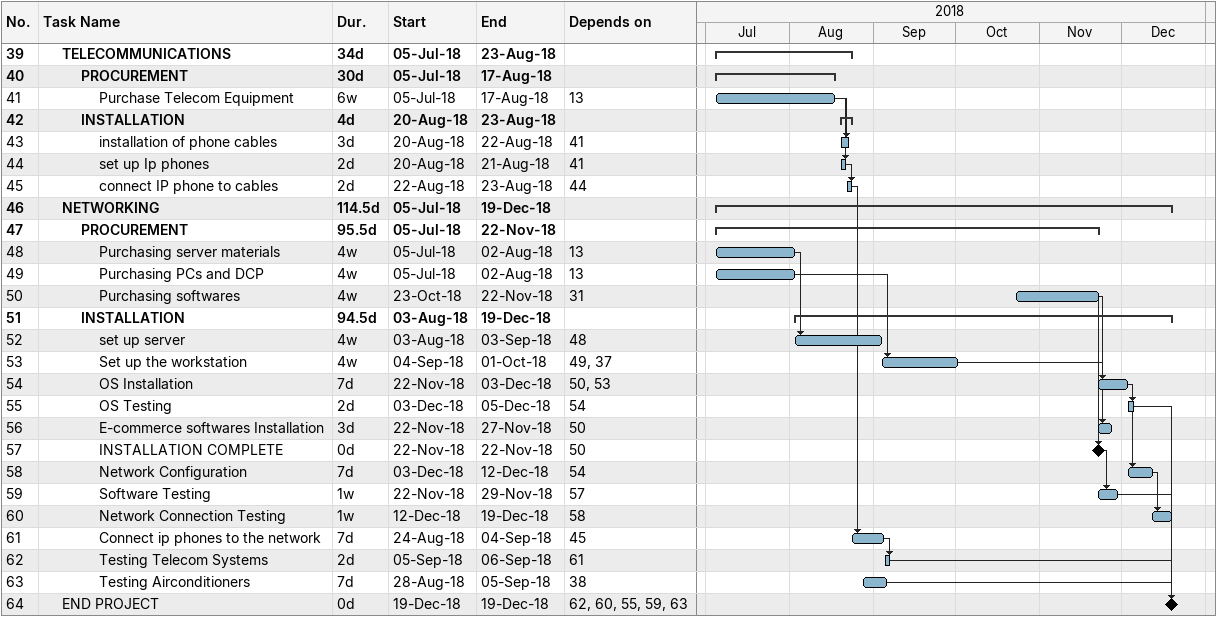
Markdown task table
| ID | Level | Task | Duration | Start | Finish | Predecessors |
|---|---|---|---|---|---|---|
| 39 | 2 | **TELECOMMUNICATIONS** | 34d | 2018-07-05 | 2018-08-23 |  |
| 40 | 3 | **PROCUREMENT** | 30d | 2018-07-05 | 2018-08-17 |  |
| 41 | 4 | Purchase Telecom Equipment | 6w | 2018-07-05 | 2018-08-17 | 13 |
| 42 | 3 | **INSTALLATION** | 4d | 2018-08-20 | 2018-08-23 |  |
| 43 | 4 | installation of phone cables | 3d | 2018-08-20 | 2018-08-22 | 41 |
| 44 | 4 | set up Ip phones | 2d | 2018-08-20 | 2018-08-21 | 41 |
| 45 | 4 | connect IP phone to cables | 2d | 2018-08-22 | 2018-08-23 | 44 |
| 46 | 2 | **NETWORKING** | 114.5d | 2018-07-05 | 2018-12-19 |  |
| 47 | 3 | **PROCUREMENT** | 95.5d | 2018-07-05 | 2018-11-22 |  |
| 48 | 4 | Purchasing server materials | 4w | 2018-07-05 | 2018-08-02 | 13 |
| 49 | 4 | Purchasing PCs and DCP | 4w | 2018-07-05 | 2018-08-02 | 13 |
| 50 | 4 | Purchasing softwares | 4w | 2018-10-23 | 2018-11-22 | 31 |
| 51 | 3 | **INSTALLATION** | 94.5d | 2018-08-03 | 2018-12-19 |  |
| 52 | 4 | set up server | 4w | 2018-08-03 | 2018-09-03 | 48 |
| 53 | 4 | Set up the workstation | 4w | 2018-09-04 | 2018-10-01 | 49, 37 |
| 54 | 4 | OS Installation | 7d | 2018-11-22 | 2018-12-03 | 50, 53 |
| 55 | 4 | OS Testing | 2d | 2018-12-03 | 2018-12-05 | 54 |
| 56 | 4 | E-commerce softwares Installation | 3d | 2018-11-22 | 2018-11-27 | 50 |
| 57 | 4 | INSTALLATION COMPLETE | 0d | 2018-11-22 | 2018-11-22 | 50 |
| 58 | 4 | Network Configuration | 7d | 2018-12-03 | 2018-12-12 | 54 |
| 59 | 4 | Software Testing | 1w | 2018-11-22 | 2018-11-29 | 57 |
| 60 | 4 | Network Connection Testing | 1w | 2018-12-12 | 2018-12-19 | 58 |
| 61 | 4 | Connect ip phones to the network | 7d | 2018-08-24 | 2018-09-04 | 45 |
| 62 | 4 | Testing Telecom Systems | 2d | 2018-09-05 | 2018-09-06 | 61 |
| 63 | 4 | Testing Airconditioners | 7d | 2018-08-28 | 2018-09-05 | 38 |
| 64 | 2 | END PROJECT | 0d | 2018-12-19 | 2018-12-19 | 62, 60, 55, 59, 63 |
